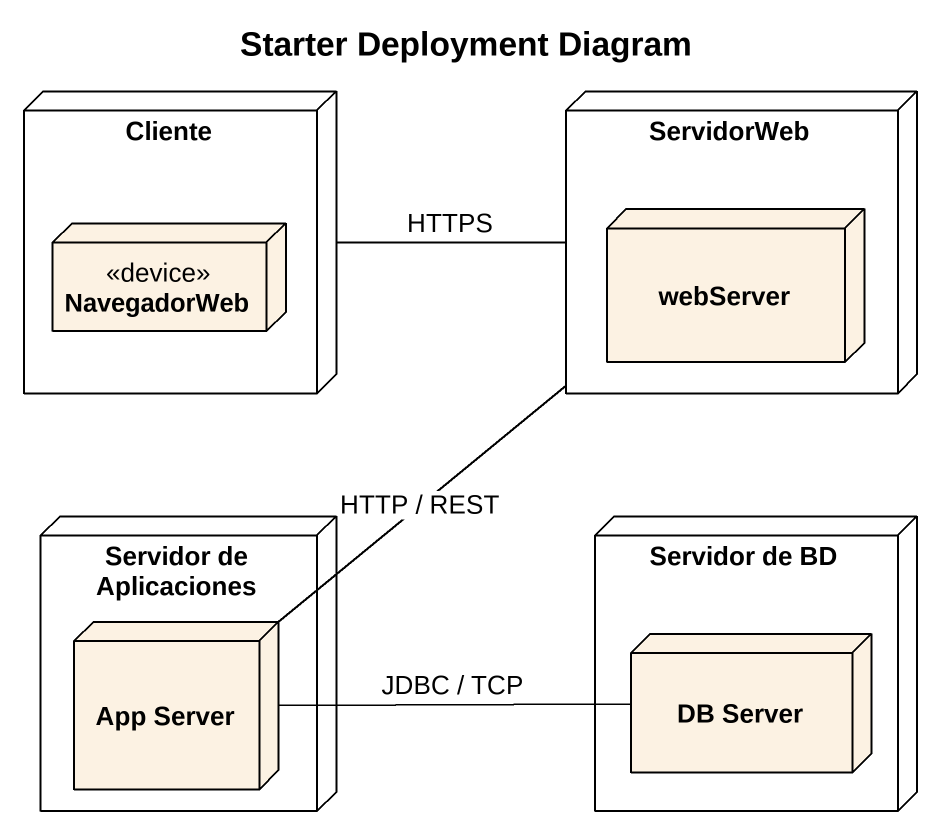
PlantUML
@startuml
title Starter Deployment Diagram
node Cliente {
  node NavegadorWeb <<device>>
}
node ServidorWeb {
  node webServer
}
node "Servidor de Aplicaciones" as Servidor_de_Aplicaciones {
  node "App Server" as App_Server
}
node "Servidor de BD" as Servidor_de_BD {
  node "DB Server" as DB_Server
}
Cliente -right- ServidorWeb : HTTPS
ServidorWeb -- App_Server : HTTP / REST
App_Server -right- DB_Server : JDBC / TCP
@enduml
